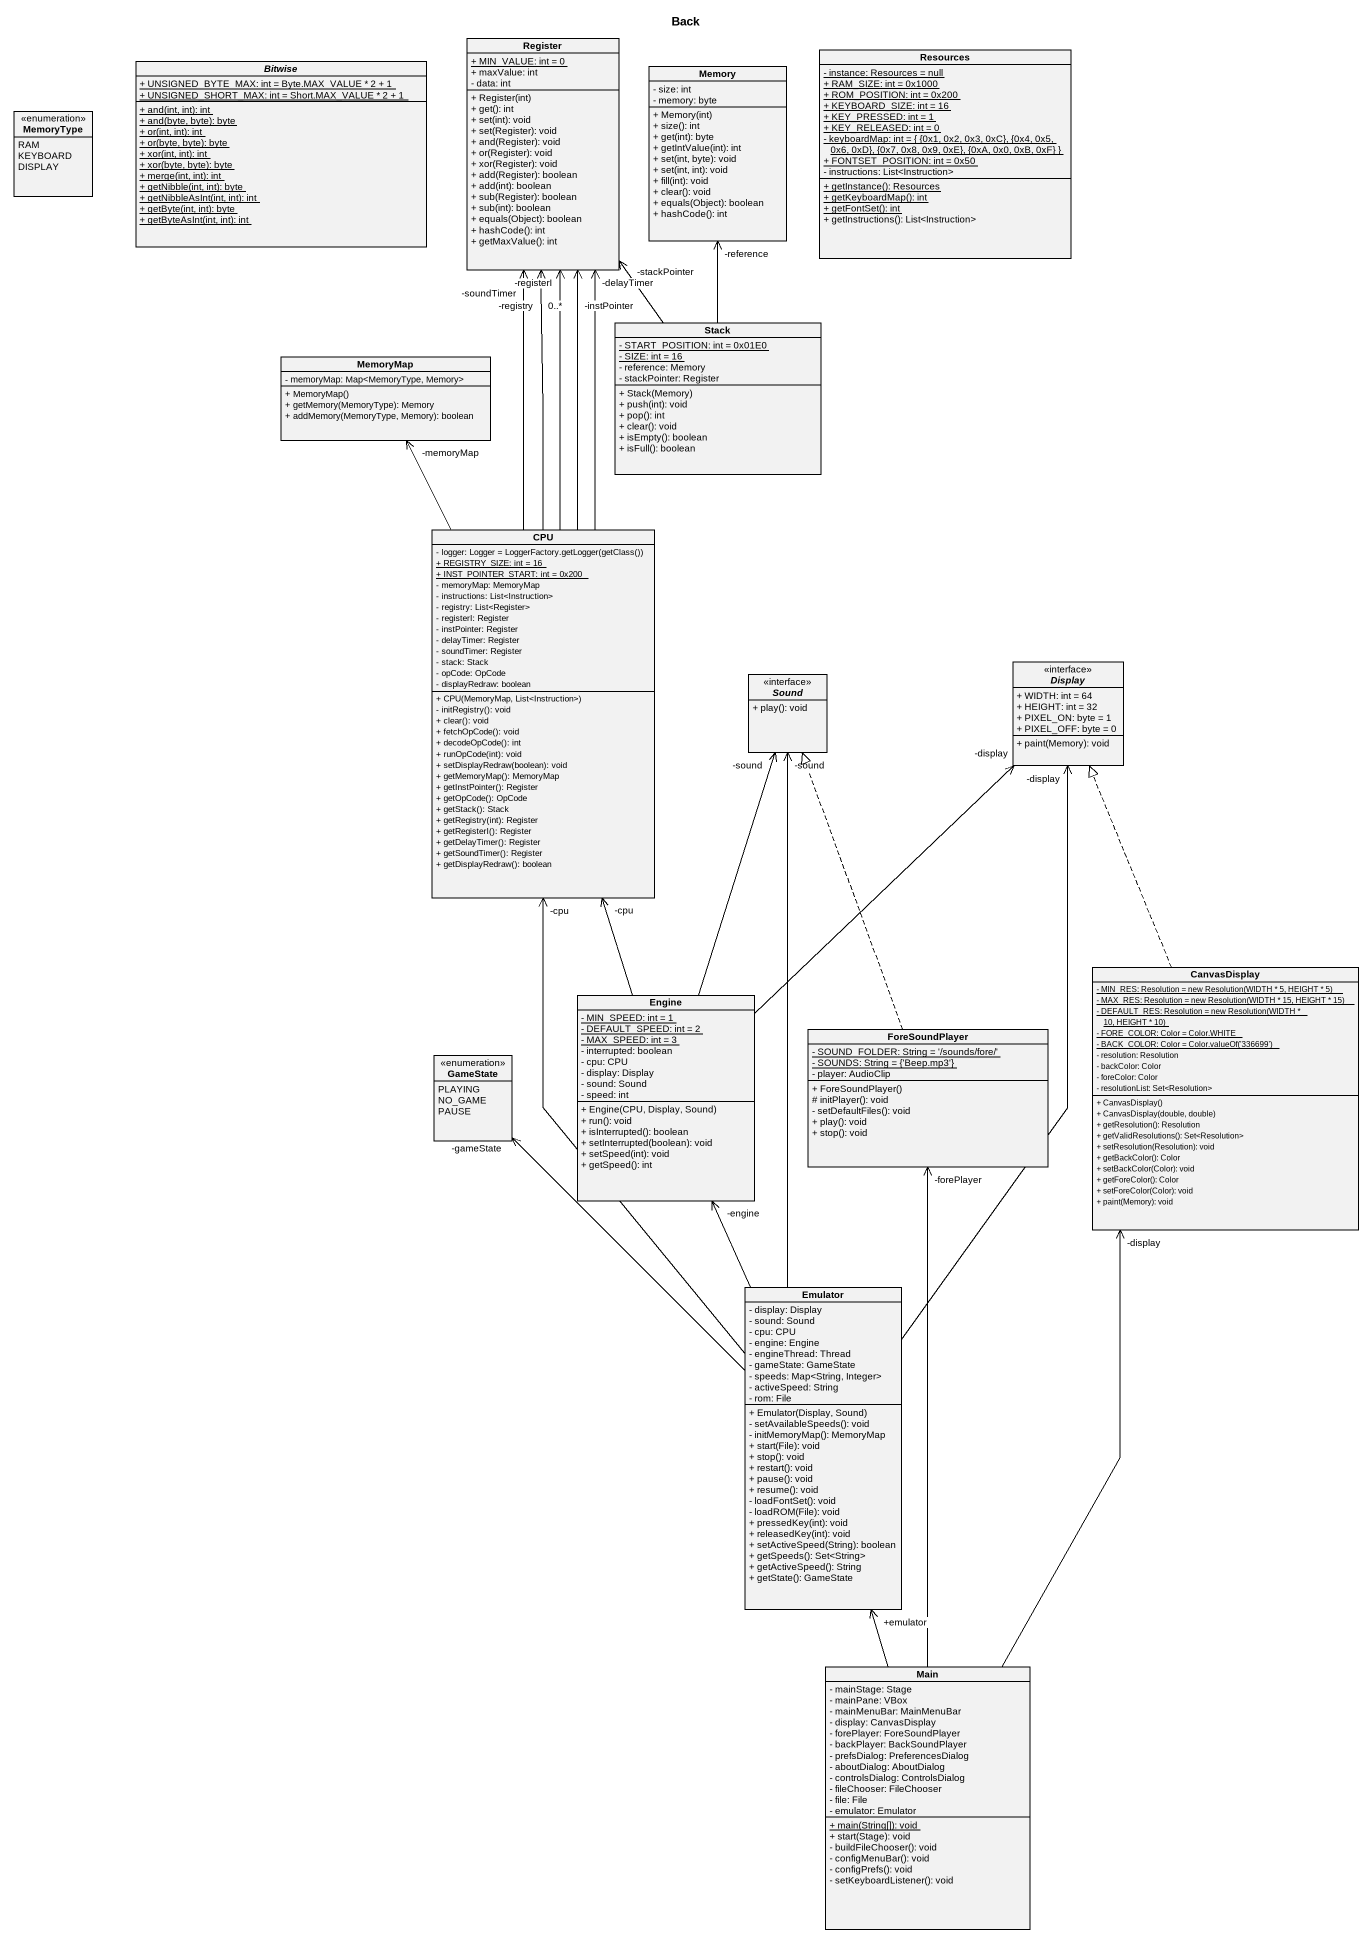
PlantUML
@startuml
title Back
hide circle
hide empty members
skinparam classAttributeIconSize 0
abstract class Bitwise {
  {static} + UNSIGNED_BYTE_MAX: int = Byte.MAX_VALUE * 2 + 1
  {static} + UNSIGNED_SHORT_MAX: int = Short.MAX_VALUE * 2 + 1
  {static} + and(int, int): int
  {static} + and(byte, byte): byte
  {static} + or(int, int): int
  {static} + or(byte, byte): byte
  {static} + xor(int, int): int
  {static} + xor(byte, byte): byte
  {static} + merge(int, int): int
  {static} + getNibble(int, int): byte
  {static} + getNibbleAsInt(int, int): int
  {static} + getByte(int, int): byte
  {static} + getByteAsInt(int, int): int
}
class Register {
  {static} + MIN_VALUE: int = 0
  + maxValue: int
  - data: int
  + Register(int)
  + get(): int
  + set(int): void
  + set(Register): void
  + and(Register): void
  + or(Register): void
  + xor(Register): void
  + add(Register): boolean
  + add(int): boolean
  + sub(Register): boolean
  + sub(int): boolean
  + equals(Object): boolean
  + hashCode(): int
  + getMaxValue(): int
}
class Resources {
  {static} - instance: Resources = null
  {static} + RAM_SIZE: int = 0x1000
  {static} + ROM_POSITION: int = 0x200
  {static} + KEYBOARD_SIZE: int = 16
  {static} + KEY_PRESSED: int = 1
  {static} + KEY_RELEASED: int = 0
  {static} - keyboardMap: int = { {0x1, 0x2, 0x3, 0xC}, {0x4, 0x5, 0x6, 0xD}, {0x7, 0x8, 0x9, 0xE}, {0xA, 0x0, 0xB, 0xF} }
  {static} + FONTSET_POSITION: int = 0x50
  - instructions: List<Instruction>
  {static} + getInstance(): Resources
  {static} + getKeyboardMap(): int
  {static} + getFontSet(): int
  + getInstructions(): List<Instruction>
}
class Memory {
  - size: int
  - memory: byte
  + Memory(int)
  + size(): int
  + get(int): byte
  + getIntValue(int): int
  + set(int, byte): void
  + set(int, int): void
  + fill(int): void
  + clear(): void
  + equals(Object): boolean
  + hashCode(): int
}
enum MemoryType {
  RAM
  KEYBOARD
  DISPLAY
}
class "Stack" as Stack_ {
  {static} - START_POSITION: int = 0x01E0
  {static} - SIZE: int = 16
  - reference: Memory
  - stackPointer: Register
  + Stack(Memory)
  + push(int): void
  + pop(): int
  + clear(): void
  + isEmpty(): boolean
  + isFull(): boolean
}
class MemoryMap {
  - memoryMap: Map<MemoryType, Memory>
  + MemoryMap()
  + getMemory(MemoryType): Memory
  + addMemory(MemoryType, Memory): boolean
}
class CPU {
  {field} - logger: Logger = LoggerFactory.getLogger(getClass())
  {static} + REGISTRY_SIZE: int = 16
  {static} + INST_POINTER_START: int = 0x200
  - memoryMap: MemoryMap
  - instructions: List<Instruction>
  - registry: List<Register>
  - registerI: Register
  - instPointer: Register
  - delayTimer: Register
  - soundTimer: Register
  - stack: Stack
  - opCode: OpCode
  - displayRedraw: boolean
  + CPU(MemoryMap, List<Instruction>)
  - initRegistry(): void
  + clear(): void
  + fetchOpCode(): void
  + decodeOpCode(): int
  + runOpCode(int): void
  + setDisplayRedraw(boolean): void
  + getMemoryMap(): MemoryMap
  + getInstPointer(): Register
  + getOpCode(): OpCode
  + getStack(): Stack
  + getRegistry(int): Register
  + getRegisterI(): Register
  + getDelayTimer(): Register
  + getSoundTimer(): Register
  + getDisplayRedraw(): boolean
}
interface Sound <<interface>> {
  + play(): void
}
interface Display <<interface>> {
  + WIDTH: int = 64
  + HEIGHT: int = 32
  + PIXEL_ON: byte = 1
  + PIXEL_OFF: byte = 0
  + paint(Memory): void
}
class CanvasDisplay {
  {static} {field} - MIN_RES: Resolution = new Resolution(WIDTH * 5, HEIGHT * 5)
  {static} {field} - MAX_RES: Resolution = new Resolution(WIDTH * 15, HEIGHT * 15)
  {static} {field} - DEFAULT_RES: Resolution = new Resolution(WIDTH * 10, HEIGHT * 10)
  {static} - FORE_COLOR: Color = Color.WHITE
  {static} {field} - BACK_COLOR: Color = Color.valueOf('336699')
  - resolution: Resolution
  - backColor: Color
  - foreColor: Color
  - resolutionList: Set<Resolution>
  + CanvasDisplay()
  + CanvasDisplay(double, double)
  + getResolution(): Resolution
  + getValidResolutions(): Set<Resolution>
  + setResolution(Resolution): void
  + getBackColor(): Color
  + setBackColor(Color): void
  + getForeColor(): Color
  + setForeColor(Color): void
  + paint(Memory): void
}
class Engine {
  {static} - MIN_SPEED: int = 1
  {static} - DEFAULT_SPEED: int = 2
  {static} - MAX_SPEED: int = 3
  - interrupted: boolean
  - cpu: CPU
  - display: Display
  - sound: Sound
  - speed: int
  + Engine(CPU, Display, Sound)
  + run(): void
  + isInterrupted(): boolean
  + setInterrupted(boolean): void
  + setSpeed(int): void
  + getSpeed(): int
}
class ForeSoundPlayer {
  {static} - SOUND_FOLDER: String = '/sounds/fore/'
  {static} - SOUNDS: String = {'Beep.mp3'}
  - player: AudioClip
  + ForeSoundPlayer()
  # initPlayer(): void
  - setDefaultFiles(): void
  + play(): void
  + stop(): void
}
enum GameState {
  PLAYING
  NO_GAME
  PAUSE
}
class Emulator {
  - display: Display
  - sound: Sound
  - cpu: CPU
  - engine: Engine
  - engineThread: Thread
  - gameState: GameState
  - speeds: Map<String, Integer>
  - activeSpeed: String
  - rom: File
  + Emulator(Display, Sound)
  - setAvailableSpeeds(): void
  - initMemoryMap(): MemoryMap
  + start(File): void
  + stop(): void
  + restart(): void
  + pause(): void
  + resume(): void
  - loadFontSet(): void
  - loadROM(File): void
  + pressedKey(int): void
  + releasedKey(int): void
  + setActiveSpeed(String): boolean
  + getSpeeds(): Set<String>
  + getActiveSpeed(): String
  + getState(): GameState
}
class Main {
  - mainStage: Stage
  - mainPane: VBox
  - mainMenuBar: MainMenuBar
  - display: CanvasDisplay
  - forePlayer: ForeSoundPlayer
  - backPlayer: BackSoundPlayer
  - prefsDialog: PreferencesDialog
  - aboutDialog: AboutDialog
  - controlsDialog: ControlsDialog
  - fileChooser: FileChooser
  - file: File
  - emulator: Emulator
  {static} + main(String[]): void
  + start(Stage): void
  - buildFileChooser(): void
  - configMenuBar(): void
  - configPrefs(): void
  - setKeyboardListener(): void
}
Stack_ -up-> "-stackPointer" Register
Stack_ -up-> "-reference" Memory
CPU -up-> "-delayTimer" Register
CPU -up-> "-instPointer" Register
CPU -up-> "-registerI" Register
CPU -up-> "-registry\n0..*" Register
CPU -up-> "-soundTimer" Register
CPU -up-> "-memoryMap" MemoryMap
CanvasDisplay .up.|> Display
Engine -up-> "-cpu" CPU
Engine -up-> "-sound" Sound
Engine -up-> "-display" Display
ForeSoundPlayer .up.|> Sound
Emulator -up-> "-cpu" CPU
Emulator -up-> "-sound" Sound
Emulator -up-> "-display" Display
Emulator -up-> "-engine" Engine
Emulator -up-> "-gameState" GameState
Main -up-> "-display" CanvasDisplay
Main -up-> "-forePlayer" ForeSoundPlayer
Main -up-> "+emulator" Emulator
@enduml
